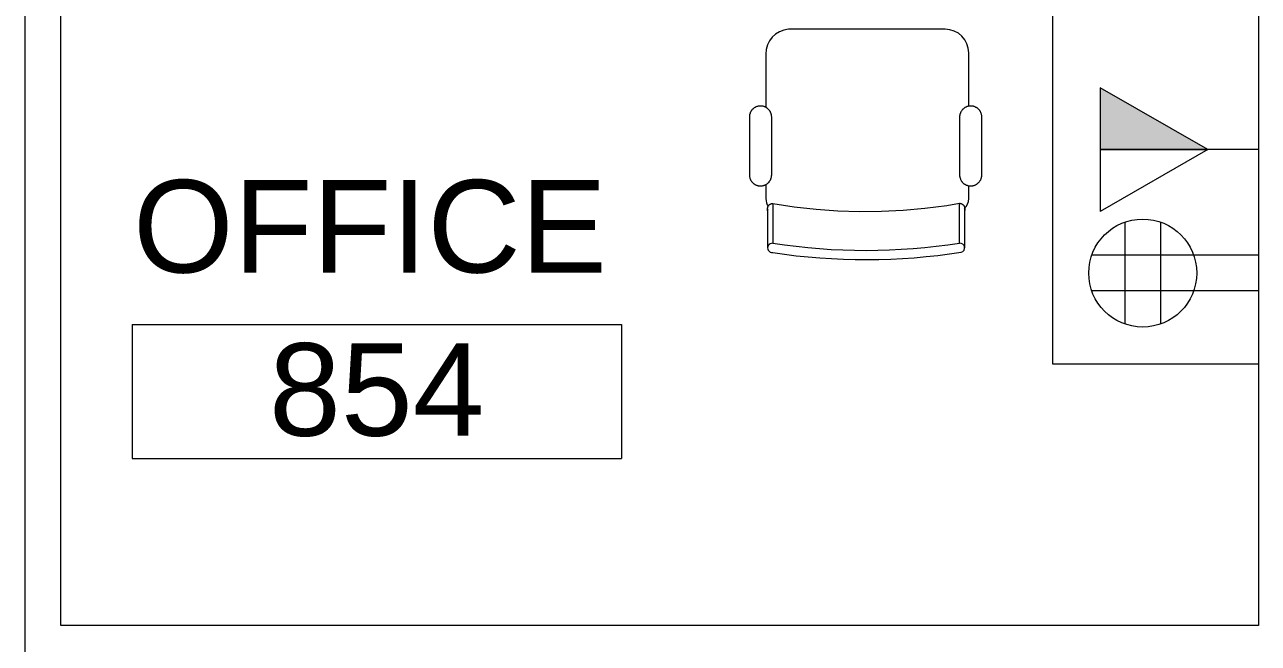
# Model space of a CAD drawing. Header units: inches. Extents: x 1 to 4637, y -664 to 702.
# Drawn here: x 2126.3 to 2246.3, y 316.3 to 376.4 of the extents above; entities that cross this region are included whole.
import ezdxf

# ---------------------------------------------------------------- set-up
doc = ezdxf.new("R2010")
doc.units = ezdxf.units.IN
doc.header["$MEASUREMENT"] = 0
for name, color, linetype, lineweight in [('A-ANNO-NOTE', 131, 'Continuous', 20), ('A-AREA-IDEN', 2, 'Continuous', 20), ('I-FURN', 30, 'Continuous', 9), ('I-WALL', 2, 'Continuous', 9)]:
    doc.layers.add(name, color=color, linetype=linetype, lineweight=lineweight)
doc.styles.add('Arial', font='arial.ttf', dxfattribs={"height": 9})

# ---------------------------------------------------------------- blocks, each defined once
blk = doc.blocks.new('Desk - Group 1 - No Side Chairs-2319773-New Construction - Tel_Data_Elec Plan')
at = {"layer": 'I-FURN'}
for p, q in [((0, 36), (20, 36)), ((20, 36), (20, 0)), ((29.07, 24.24), (29.07, 20.37)), ((47.24, 20.39), (47.24, 24.25)), ((28.17, 19.91), (28.17, 18.66)), ((47.91, 18.54), (47.91, 19.91)), ((26.9, 17.6), (26.9, 11.99)), ((29.06, 11.99), (29.06, 17.6)), ((47.34, 17.6), (47.34, 11.99)), ((49.51, 11.99), (49.51, 17.6)), ((28.17, 10.93), (28.17, 5.75)), ((47.91, 5.86), (47.91, 11.04)), ((30.47, 3.45), (45.72, 3.45))]:
    blk.add_line(p, q, dxfattribs=at)
at = {"layer": 'I-FURN', "flags": 128}
for points in [[(28.56, 24.69), (28.56, 24.06), (28.56, 23.48), (28.56, 22.95), (28.56, 22.49), (28.56, 22.08), (28.56, 21.73), (28.56, 21.44), (28.56, 21.21), (28.56, 21.04), (28.56, 20.93), (28.56, 20.88), (28.56, 20.88)], [(47.75, 20.9), (47.75, 20.93), (47.75, 21.02), (47.75, 21.17), (47.75, 21.38), (47.75, 21.65), (47.75, 21.98), (47.75, 22.37), (47.75, 22.82), (47.75, 23.33), (47.75, 23.89), (47.75, 24.51), (47.75, 24.71)], [(28.56, 20.88), (28.56, 20.91), (28.56, 21), (28.56, 21.08)], [(29.07, 20.37), (29.05, 20.37), (29.03, 20.37), (29.01, 20.38), (28.99, 20.38), (28.97, 20.38), (28.95, 20.39), (28.93, 20.39), (28.91, 20.4), (28.89, 20.4), (28.87, 20.41), (28.85, 20.42), (28.84, 20.43), (28.82, 20.44), (28.8, 20.45), (28.78, 20.46), (28.77, 20.47), (28.75, 20.48), (28.74, 20.5), (28.72, 20.51), (28.71, 20.53), (28.69, 20.54), (28.68, 20.56), (28.67, 20.57), (28.65, 20.59), (28.64, 20.6), (28.63, 20.62), (28.62, 20.64), (28.61, 20.66), (28.6, 20.68), (28.6, 20.69), (28.59, 20.71), (28.58, 20.73), (28.58, 20.75), (28.57, 20.77), (28.57, 20.79), (28.57, 20.81), (28.56, 20.83), (28.56, 20.85), (28.56, 20.87), (28.56, 20.88)], [(47.24, 20.39), (45.14, 20.71), (43.03, 20.94), (40.91, 21.09), (38.79, 21.16), (36.67, 21.14), (34.55, 21.04), (32.43, 20.85), (30.32, 20.58), (29.07, 20.37)], [(47.75, 20.9), (47.75, 20.88), (47.75, 20.86), (47.74, 20.84), (47.74, 20.82), (47.74, 20.8), (47.73, 20.78), (47.73, 20.76), (47.72, 20.74), (47.72, 20.72), (47.71, 20.7), (47.7, 20.68), (47.69, 20.66), (47.68, 20.64), (47.67, 20.63), (47.66, 20.61), (47.65, 20.59), (47.63, 20.58), (47.62, 20.56), (47.61, 20.55), (47.59, 20.53), (47.58, 20.52), (47.56, 20.5), (47.55, 20.49), (47.53, 20.48), (47.51, 20.47), (47.5, 20.46), (47.48, 20.45), (47.46, 20.44), (47.44, 20.43), (47.42, 20.42), (47.41, 20.42), (47.39, 20.41), (47.37, 20.4), (47.35, 20.4), (47.33, 20.4), (47.31, 20.39), (47.29, 20.39), (47.27, 20.39), (47.25, 20.39), (47.24, 20.39)], [(47.75, 21.1), (47.75, 20.97), (47.75, 20.91), (47.75, 20.9)], [(29.06, 17.6), (29.06, 17.64), (29.06, 17.68), (29.06, 17.73), (29.05, 17.77), (29.04, 17.81), (29.03, 17.86), (29.02, 17.9), (29.01, 17.94), (28.99, 17.98), (28.98, 18.02), (28.96, 18.06), (28.94, 18.1), (28.92, 18.14), (28.9, 18.17), (28.88, 18.21), (28.85, 18.24), (28.82, 18.28), (28.8, 18.31), (28.77, 18.34), (28.74, 18.37), (28.7, 18.4), (28.67, 18.43), (28.64, 18.46), (28.6, 18.48), (28.57, 18.51), (28.53, 18.53), (28.49, 18.55), (28.45, 18.57), (28.41, 18.59), (28.37, 18.61), (28.33, 18.62), (28.29, 18.64), (28.25, 18.65), (28.21, 18.66), (28.17, 18.66), (28.12, 18.67), (28.08, 18.68), (28.04, 18.68), (27.99, 18.68), (27.95, 18.68), (27.91, 18.68), (27.86, 18.67), (27.82, 18.67), (27.78, 18.66), (27.74, 18.65), (27.69, 18.64), (27.65, 18.63), (27.61, 18.62), (27.57, 18.6), (27.53, 18.58), (27.49, 18.56), (27.45, 18.54), (27.42, 18.52), (27.38, 18.5), (27.35, 18.47), (27.31, 18.45), (27.28, 18.42), (27.25, 18.39), (27.21, 18.36), (27.18, 18.33), (27.16, 18.3), (27.13, 18.26), (27.1, 18.23), (27.08, 18.19), (27.05, 18.16), (27.03, 18.12), (27.01, 18.08), (26.99, 18.04), (26.98, 18), (26.96, 17.96), (26.95, 17.92), (26.94, 17.88), (26.93, 17.84), (26.92, 17.79), (26.91, 17.75), (26.91, 17.71), (26.9, 17.66), (26.9, 17.62), (26.9, 17.6)], [(49.51, 17.6), (49.51, 17.64), (49.51, 17.69), (49.5, 17.73), (49.5, 17.77), (49.49, 17.81), (49.48, 17.86), (49.47, 17.9), (49.46, 17.94), (49.44, 17.98), (49.43, 18.02), (49.41, 18.06), (49.39, 18.1), (49.37, 18.14), (49.35, 18.17), (49.32, 18.21), (49.3, 18.25), (49.27, 18.28), (49.24, 18.31), (49.21, 18.35), (49.18, 18.38), (49.15, 18.41), (49.12, 18.43), (49.08, 18.46), (49.05, 18.49), (49.01, 18.51), (48.98, 18.53), (48.94, 18.55), (48.9, 18.57), (48.86, 18.59), (48.82, 18.61), (48.78, 18.62), (48.74, 18.64), (48.7, 18.65), (48.65, 18.66), (48.61, 18.67), (48.57, 18.67), (48.53, 18.68), (48.48, 18.68), (48.44, 18.68), (48.4, 18.68), (48.35, 18.68), (48.31, 18.68), (48.27, 18.67), (48.22, 18.66), (48.18, 18.65), (48.14, 18.64), (48.1, 18.63), (48.06, 18.62), (48.02, 18.6), (47.98, 18.58), (47.94, 18.57), (47.9, 18.54), (47.86, 18.52), (47.83, 18.5), (47.79, 18.47), (47.76, 18.45), (47.72, 18.42), (47.69, 18.39), (47.66, 18.36), (47.63, 18.33), (47.6, 18.3), (47.57, 18.26), (47.55, 18.23), (47.52, 18.19), (47.5, 18.16), (47.48, 18.12), (47.46, 18.08), (47.44, 18.04), (47.42, 18), (47.41, 17.96), (47.39, 17.92), (47.38, 17.88), (47.37, 17.84), (47.36, 17.79), (47.35, 17.75), (47.35, 17.71), (47.35, 17.67), (47.34, 17.62), (47.34, 17.6)], [(26.9, 11.99), (26.9, 11.95), (26.9, 11.9), (26.91, 11.86), (26.91, 11.82), (26.92, 11.78), (26.93, 11.73), (26.94, 11.69), (26.95, 11.65), (26.97, 11.61), (26.99, 11.57), (27, 11.53), (27.02, 11.49), (27.04, 11.45), (27.07, 11.42), (27.09, 11.38), (27.11, 11.34), (27.14, 11.31), (27.17, 11.28), (27.2, 11.24), (27.23, 11.21), (27.26, 11.18), (27.29, 11.16), (27.33, 11.13), (27.36, 11.1), (27.4, 11.08), (27.43, 11.06), (27.47, 11.04), (27.51, 11.02), (27.55, 11), (27.59, 10.98), (27.63, 10.97), (27.67, 10.95), (27.71, 10.94), (27.76, 10.93), (27.8, 10.92), (27.84, 10.92), (27.88, 10.91), (27.93, 10.91), (27.97, 10.91), (28.01, 10.91), (28.06, 10.91), (28.1, 10.91), (28.14, 10.92), (28.19, 10.93), (28.23, 10.94), (28.27, 10.95), (28.31, 10.96), (28.35, 10.97), (28.39, 10.99), (28.43, 11.01), (28.47, 11.02), (28.51, 11.05), (28.55, 11.07), (28.58, 11.09), (28.62, 11.12), (28.65, 11.14), (28.69, 11.17), (28.72, 11.2), (28.75, 11.23), (28.78, 11.26), (28.81, 11.29), (28.84, 11.33), (28.86, 11.36), (28.89, 11.4), (28.91, 11.43), (28.93, 11.47), (28.95, 11.51), (28.97, 11.55), (28.99, 11.59), (29, 11.63), (29.02, 11.67), (29.03, 11.71), (29.04, 11.75), (29.05, 11.79), (29.05, 11.84), (29.06, 11.88), (29.06, 11.92), (29.06, 11.97), (29.06, 11.99)], [(47.34, 11.99), (47.34, 11.95), (47.35, 11.9), (47.35, 11.86), (47.36, 11.82), (47.37, 11.77), (47.37, 11.73), (47.39, 11.69), (47.4, 11.65), (47.41, 11.61), (47.43, 11.57), (47.45, 11.53), (47.47, 11.49), (47.49, 11.45), (47.51, 11.41), (47.53, 11.38), (47.56, 11.34), (47.58, 11.31), (47.61, 11.28), (47.64, 11.24), (47.67, 11.21), (47.7, 11.18), (47.74, 11.15), (47.77, 11.13), (47.81, 11.1), (47.84, 11.08), (47.88, 11.06), (47.92, 11.03), (47.96, 11.01), (47.99, 11), (48.03, 10.98), (48.08, 10.96), (48.12, 10.95), (48.16, 10.94), (48.2, 10.93), (48.24, 10.92), (48.29, 10.92), (48.33, 10.91), (48.37, 10.91), (48.42, 10.91), (48.46, 10.91), (48.5, 10.91), (48.55, 10.91), (48.59, 10.92), (48.63, 10.93), (48.67, 10.93), (48.72, 10.95), (48.76, 10.96), (48.8, 10.97), (48.84, 10.99), (48.88, 11), (48.92, 11.02), (48.96, 11.04), (48.99, 11.07), (49.03, 11.09), (49.07, 11.11), (49.1, 11.14), (49.13, 11.17), (49.17, 11.2), (49.2, 11.23), (49.23, 11.26), (49.26, 11.29), (49.28, 11.32), (49.31, 11.36), (49.33, 11.39), (49.36, 11.43), (49.38, 11.47), (49.4, 11.51), (49.42, 11.55), (49.43, 11.59), (49.45, 11.63), (49.46, 11.67), (49.47, 11.71), (49.49, 11.75), (49.49, 11.79), (49.5, 11.84), (49.51, 11.88), (49.51, 11.92), (49.51, 11.97), (49.51, 11.99)]]:
    blk.add_lwpolyline(points, dxfattribs=at)
at = {"layer": 'I-FURN'}
for centre, radius, start, end in [((29.49, 19.91), 1.32, 132.1873, 180), ((46.59, 19.91), 1.32, 360, 35.7227), ((30.47, 5.75), 2.3, 180, 270), ((45.49, 5.86), 2.42, 275.3193, 360)]:
    blk.add_arc(centre, radius, start, end, dxfattribs=at)
for centre, major_axis, ratio, start_param, end_param in [((38.2, -22.81), (54.09, 0), 0.899459, 1.402966, 1.74368), ((29.07, 24.69), (0.507, 0), 0.899459, 1.913366, 4.712389), ((38.2, -22.81), (53.09, 0), 0.899459, 1.399774, 1.74371), ((47.24, 24.71), (-0.507, 0), 0.899459, 1.570796, 4.712389), ((29.07, 21.08), (0.507, 0), 0.99468, 2.996027, 3.185649), ((47.24, 21.1), (-0.507, 0), 0.99468, 2.879793, 3.141593)]:
    blk.add_ellipse(centre, major_axis=major_axis, ratio=ratio, start_param=start_param, end_param=end_param, dxfattribs=at)
blk = doc.blocks.new('FORM Room Tag - Name _ Number-2260771-New Construction - Tel_Data_Elec Plan')
at = {"layer": 'A-AREA-IDEN'}
for p, q in [((-0.2444, -0.0231), (-0.2444, -0.1589)), ((-0.2444, -0.0231), (0.2515, -0.0231)), ((0.2515, -0.0231), (0.2515, -0.1589)), ((-0.2444, -0.1589), (0.2515, -0.1589))]:
    blk.add_line(p, q, dxfattribs=at)

msp = doc.modelspace()

# ---------------------------------------------------------------- hatches: boundary and pattern name
at = {"layer": 'A-ANNO-NOTE', "lineweight": 9}
msp.add_hatch(color=256, dxfattribs=at).paths.add_polyline_path([(2241.37, 364.27), (2230.91, 370.27), (2230.91, 364.27), (2232.02, 364.27)], flags=0)

# ---------------------------------------------------------------- linework, layer by layer
at = {"layer": 'A-ANNO-NOTE'}
for p, q in [((2230.91, 370.27), (2230.91, 364.27)), ((2241.37, 364.27), (2230.91, 370.27)), ((2230.91, 370.27), (2230.91, 358.27)), ((2241.37, 364.27), (2230.91, 370.27)), ((2230.91, 364.27), (2241.37, 364.27)), ((2246.29, 364.27), (2230.91, 364.27)), ((2241.37, 364.27), (2230.91, 358.27)), ((2233.3, 357.22), (2233.3, 347.32)), ((2236.78, 357.22), (2236.78, 347.32)), ((2246.29, 354.01), (2230.09, 354.01)), ((2246.29, 350.53), (2230.09, 350.53))]:
    msp.add_line(p, q, dxfattribs=at)
msp.add_circle((2235.04, 352.27), 5.25, dxfattribs=at)
at = {"layer": 'I-WALL', "color": 250, "lineweight": 20}
for p, q in [((2246.29, 462.52), (2246.29, 318.02)), ((2126.29, 382.27), (2126.29, 257.4)), ((2129.79, 318.02), (2129.79, 382.27)), ((2246.29, 318.02), (2129.79, 318.02))]:
    msp.add_line(p, q, dxfattribs=at)

# ---------------------------------------------------------------- block references
at = {"layer": 'A-AREA-IDEN', "xscale": 95.99999999999994, "yscale": 95.99999999999994, "zscale": 95.99999999999994}
msp.add_blockref('FORM Room Tag - Name _ Number-2260771-New Construction - Tel_Data_Elec Plan', (2160.19, 349.49), dxfattribs=at)
at = {"layer": 'I-FURN', "rotation": 180}
msp.add_blockref('Desk - Group 1 - No Side Chairs-2319773-New Construction - Tel_Data_Elec Plan', (2246.29, 379.42), dxfattribs=at)

# ---------------------------------------------------------------- texts
at = {"layer": 'A-AREA-IDEN', "lineweight": 9, "char_height": 9, "attachment_point": 1, "style": 'Arial'}
for s, insert, width in [('OFFICE', (2136.83, 361.32), 56.358), ('854', (2150.05, 345.45), 25.452)]:
    msp.add_mtext(s, dxfattribs=dict(at, insert=insert, width=width))

doc.saveas('drawing.dxf')
